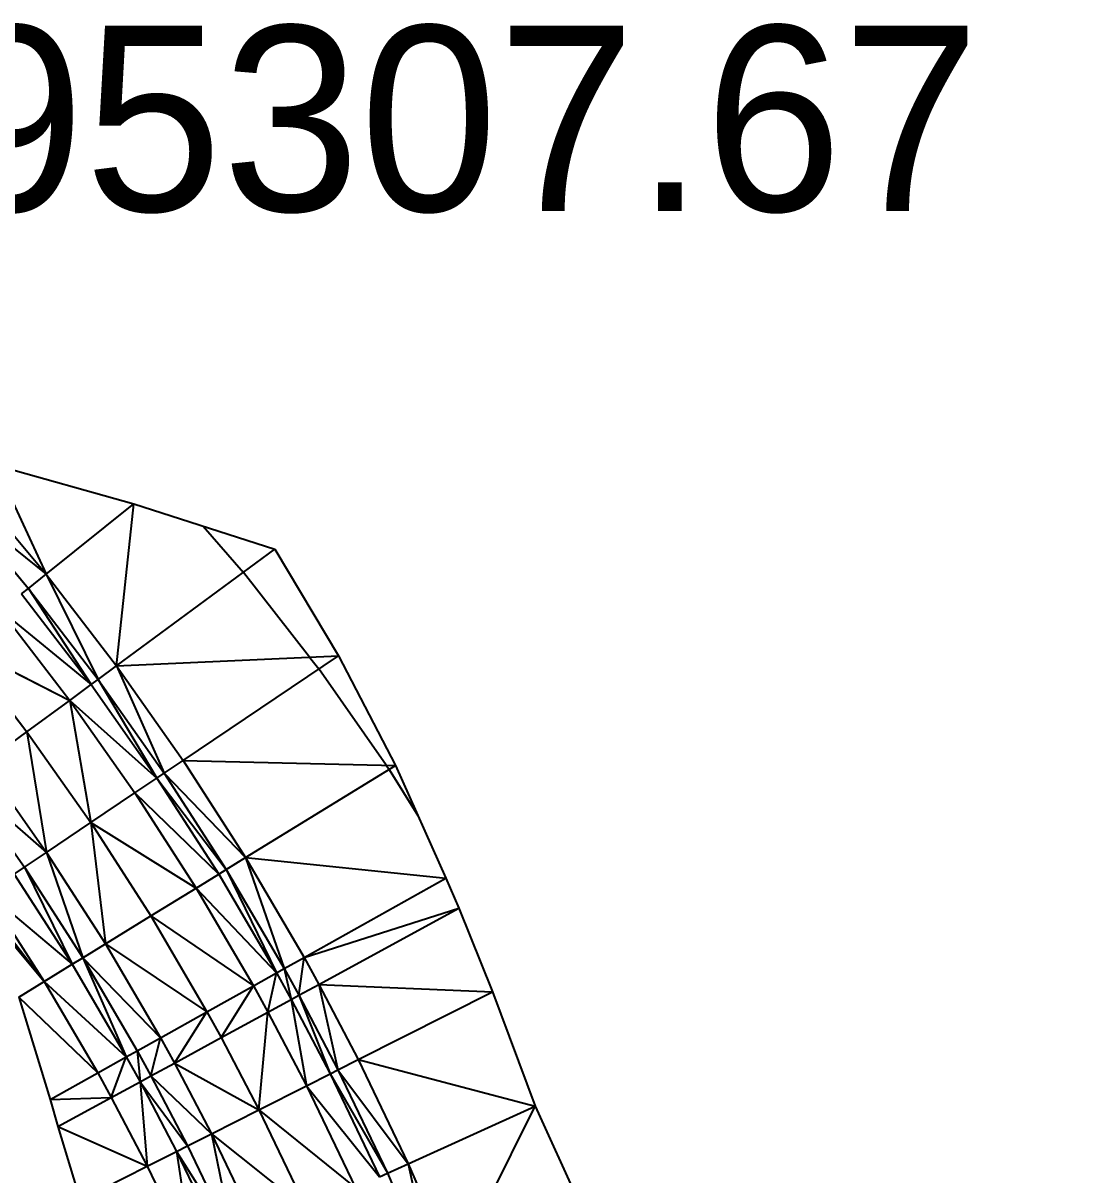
# Model space of a CAD drawing. Extents: x 2195426 to 2196998, y 328445 to 330532.
# Drawn here: x 2195971.6 to 2196211.8, y 329271.6 to 329531 of the extents above; entities that cross this region are included whole.
import ezdxf

# ---------------------------------------------------------------- set-up
doc = ezdxf.new("R2010")
doc.units = 0
for name, color, linetype in [('LS-CUTFILL', 5, 'CONTINUOUS'), ('LS-TIN-BOTTOM', 1, 'CONTINUOUS'), ('LS-TIN-TOP', 3, 'CONTINUOUS'), ('LS-VOLUME-LABEL', 7, 'CONTINUOUS')]:
    doc.layers.add(name, color=color, linetype=linetype)

msp = doc.modelspace()

# ---------------------------------------------------------------- linework, layer by layer
at = {"layer": 'LS-CUTFILL'}
for p, q in [((2196012.200827, 329417.698667), (2196021.289765, 329407.278039)), ((2196021.289791, 329407.278013), (2196021.289765, 329407.278039)), ((2196036.172462, 329388.216643), (2196021.289791, 329407.278013)), ((2196036.172471, 329388.216632), (2196036.172462, 329388.216643)), ((2196036.172471, 329388.216632), (2196038.274899, 329385.541603)), ((2196038.274911, 329385.54159), (2196038.274899, 329385.541603)), ((2196053.447205, 329363.839037), (2196038.274911, 329385.54159)), ((2196053.447216, 329363.83902), (2196053.447205, 329363.839037)), ((2196053.447216, 329363.83902), (2196054.103884, 329362.904442)), ((2196054.103898, 329362.904425), (2196054.103884, 329362.904442)), ((2196054.103898, 329362.904425), (2196060.572959, 329352.523685))]:
    msp.add_line(p, q, dxfattribs=at)
at = {"layer": 'LS-TIN-BOTTOM'}
for p, q in [((2195965.4189, 329431.4932, 1195.718), (2195976.8256, 329406.8866, 1197.5272)), ((2195965.4189, 329431.4932, 1195.718), (2195996.5717, 329422.7262, 1192.4644)), ((2195960.1098, 329426.858, 1197.1275), (2195976.8256, 329406.8866, 1197.5272)), ((2195956.2361, 329423.4761, 1198.1455), (2195976.8256, 329406.8866, 1197.5272)), ((2195956.2361, 329423.4761, 1198.1455), (2195972.8144, 329403.669, 1198.5452)), ((2195976.8256, 329406.8866, 1197.5272), (2195996.5717, 329422.7262, 1192.4644)), ((2195992.695, 329386.2362, 1197.8643), (2195996.5717, 329422.7262, 1192.4644)), ((2195996.5717, 329422.7262, 1192.4644), (2196028.3788, 329412.4946, 1189.0035)), ((2195992.695, 329386.2362, 1197.8643), (2196028.3788, 329412.4946, 1189.0035)), ((2196028.3788, 329412.4946, 1189.0035), (2196042.6873, 329388.5134, 1189.6999)), ((2195972.8144, 329403.669, 1198.5452), (2195976.8256, 329406.8866, 1197.5272)), ((2195976.8256, 329406.8866, 1197.5272), (2195988.5533, 329383.1885, 1198.8823)), ((2195976.8256, 329406.8866, 1197.5272), (2195992.695, 329386.2362, 1197.8643)), ((2195971.2909, 329402.4469, 1198.9319), (2195972.8144, 329403.669, 1198.5452)), ((2195971.2909, 329402.4469, 1198.9319), (2195986.9802, 329382.0309, 1199.269)), ((2195972.8144, 329403.669, 1198.5452), (2195986.9802, 329382.0309, 1199.269)), ((2195972.8144, 329403.669, 1198.5452), (2195988.5533, 329383.1885, 1198.8823)), ((2195966.6107, 329398.6926, 1198.8637), (2195982.1476, 329378.4748, 1199.2007)), ((2195966.6107, 329398.6926, 1198.8637), (2195986.9802, 329382.0309, 1199.269)), ((2195957.25, 329391.1838, 1198.4389), (2195972.4824, 329371.3625, 1198.7759)), ((2195957.25, 329391.1838, 1198.4389), (2195982.1476, 329378.4748, 1199.2007)), ((2195992.695, 329386.2362, 1197.8643), (2196042.6873, 329388.5134, 1189.6999)), ((2196007.6905, 329364.9427, 1198.1388), (2196042.6873, 329388.5134, 1189.6999)), ((2196042.6873, 329388.5134, 1189.6999), (2196055.5424, 329363.7885, 1190.4263)), ((2195988.5533, 329383.1885, 1198.8823), (2195992.695, 329386.2362, 1197.8643)), ((2195992.695, 329386.2362, 1197.8643), (2196003.4254, 329362.0701, 1199.1567)), ((2195992.695, 329386.2362, 1197.8643), (2196007.6905, 329364.9427, 1198.1388)), ((2195982.1476, 329378.4748, 1199.2007), (2195986.9802, 329382.0309, 1199.269)), ((2195986.9802, 329382.0309, 1199.269), (2195988.5533, 329383.1885, 1198.8823)), ((2195986.9802, 329382.0309, 1199.269), (2196001.8055, 329360.9791, 1199.5434)), ((2195988.5533, 329383.1885, 1198.8823), (2196001.8055, 329360.9791, 1199.5434)), ((2195988.5533, 329383.1885, 1198.8823), (2196003.4254, 329362.0701, 1199.1567)), ((2195972.4824, 329371.3625, 1198.7759), (2195982.1476, 329378.4748, 1199.2007)), ((2195982.1476, 329378.4748, 1199.2007), (2195986.8758, 329350.9239, 1199.0504)), ((2195982.1476, 329378.4748, 1199.2007), (2195996.829, 329357.6274, 1199.4752)), ((2195982.1476, 329378.4748, 1199.2007), (2196001.8055, 329360.9791, 1199.5434)), ((2195962.8172, 329364.2503, 1198.3511), (2195972.4824, 329371.3625, 1198.7759)), ((2195972.4824, 329371.3625, 1198.7759), (2195976.9228, 329344.2204, 1198.6256)), ((2195972.4824, 329371.3625, 1198.7759), (2195986.8758, 329350.9239, 1199.0504)), ((2195962.8172, 329364.2503, 1198.3511), (2195976.9228, 329344.2204, 1198.6256)), ((2196003.4254, 329362.0701, 1199.1567), (2196007.6905, 329364.9427, 1198.1388)), ((2196007.6905, 329364.9427, 1198.1388), (2196021.786, 329343.0431, 1198.3506)), ((2196007.6905, 329364.9427, 1198.1388), (2196055.5424, 329363.7885, 1190.4263)), ((2196021.786, 329343.0431, 1198.3506), (2196055.5424, 329363.7885, 1190.4263)), ((2196055.5424, 329363.7885, 1190.4263), (2196066.878, 329338.405, 1191.1872)), ((2195957.9847, 329360.6942, 1197.9939), (2195976.9228, 329344.2204, 1198.6256)), ((2195957.9847, 329360.6942, 1197.9939), (2195971.9463, 329340.8687, 1198.2683)), ((2195996.829, 329357.6274, 1199.4752), (2196001.8055, 329360.9791, 1199.5434)), ((2196001.8055, 329360.9791, 1199.5434), (2196003.4254, 329362.0701, 1199.1567)), ((2196001.8055, 329360.9791, 1199.5434), (2196015.741, 329339.3281, 1199.7552)), ((2196001.8055, 329360.9791, 1199.5434), (2196017.4049, 329340.3506, 1199.3685)), ((2196003.4254, 329362.0701, 1199.1567), (2196017.4049, 329340.3506, 1199.3685)), ((2196003.4254, 329362.0701, 1199.1567), (2196021.786, 329343.0431, 1198.3506)), ((2195986.8758, 329350.9239, 1199.0504), (2195996.829, 329357.6274, 1199.4752)), ((2195996.829, 329357.6274, 1199.4752), (2196010.6292, 329336.1865, 1199.687)), ((2195996.829, 329357.6274, 1199.4752), (2196015.741, 329339.3281, 1199.7552)), ((2195976.9228, 329344.2204, 1198.6256), (2195986.8758, 329350.9239, 1199.0504)), ((2195986.8758, 329350.9239, 1199.0504), (2195990.1818, 329323.6204, 1198.8374)), ((2195986.8758, 329350.9239, 1199.0504), (2196000.4054, 329329.9034, 1199.2622)), ((2195986.8758, 329350.9239, 1199.0504), (2196010.6292, 329336.1865, 1199.687)), ((2195971.9463, 329340.8687, 1198.2683), (2195976.9228, 329344.2204, 1198.6256)), ((2195976.9228, 329344.2204, 1198.6256), (2195985.07, 329320.4789, 1198.4802)), ((2195976.9228, 329344.2204, 1198.6256), (2195990.1818, 329323.6204, 1198.8374)), ((2196017.4049, 329340.3506, 1199.3685), (2196021.786, 329343.0431, 1198.3506)), ((2196021.786, 329343.0431, 1198.3506), (2196030.4676, 329318.0677, 1199.5177)), ((2196021.786, 329343.0431, 1198.3506), (2196066.878, 329338.405, 1191.1872)), ((2196021.786, 329343.0431, 1198.3506), (2196034.957, 329320.5753, 1198.4998)), ((2195969.6202, 329339.302, 1197.7139), (2195971.9463, 329340.8687, 1198.2683)), ((2195971.9463, 329340.8687, 1198.2683), (2195982.6806, 329319.0104, 1197.9257)), ((2195971.9463, 329340.8687, 1198.2683), (2195985.07, 329320.4789, 1198.4802)), ((2196015.741, 329339.3281, 1199.7552), (2196017.4049, 329340.3506, 1199.3685)), ((2196017.4049, 329340.3506, 1199.3685), (2196028.7625, 329317.1153, 1199.9044)), ((2196017.4049, 329340.3506, 1199.3685), (2196030.4676, 329318.0677, 1199.5177)), ((2195969.6202, 329339.302, 1197.7139), (2195982.6806, 329319.0104, 1197.9257)), ((2196010.6292, 329336.1865, 1199.687), (2196015.741, 329339.3281, 1199.7552)), ((2196015.741, 329339.3281, 1199.7552), (2196028.7625, 329317.1153, 1199.9044)), ((2196034.957, 329320.5753, 1198.4998), (2196066.878, 329338.405, 1191.1872)), ((2196066.878, 329338.405, 1191.1872), (2196069.8113, 329331.6459, 1191.3552)), ((2195963.4989, 329335.1793, 1196.2526), (2195976.3929, 329315.1463, 1196.4645)), ((2195963.4989, 329335.1793, 1196.2526), (2195982.6806, 329319.0104, 1197.9257)), ((2196000.4054, 329329.9034, 1199.2622), (2196010.6292, 329336.1865, 1199.687)), ((2196010.6292, 329336.1865, 1199.687), (2196023.5243, 329314.1894, 1199.8362)), ((2196010.6292, 329336.1865, 1199.687), (2196028.7625, 329317.1153, 1199.9044)), ((2195961.0106, 329333.5034, 1195.6526), (2195976.3929, 329315.1463, 1196.4645)), ((2195961.84, 329334.062, 1195.6526), (2195976.3929, 329315.1463, 1196.4645)), ((2195990.1818, 329323.6204, 1198.8374), (2196000.4054, 329329.9034, 1199.2622)), ((2196000.4054, 329329.9034, 1199.2622), (2196013.0477, 329308.3376, 1199.4114)), ((2196000.4054, 329329.9034, 1199.2622), (2196023.5243, 329314.1894, 1199.8362)), ((2196034.957, 329320.5753, 1198.4998), (2196069.8113, 329331.6459, 1191.3552)), ((2196038.3046, 329314.5032, 1198.5289), (2196069.8113, 329331.6459, 1191.3552)), ((2196069.8113, 329331.6459, 1191.3552), (2196077.3829, 329312.8337, 1191.8359)), ((2195985.07, 329320.4789, 1198.4802), (2195990.1818, 329323.6204, 1198.8374)), ((2195990.1818, 329323.6204, 1198.8374), (2196002.5713, 329302.4859, 1198.9866)), ((2195990.1818, 329323.6204, 1198.8374), (2196013.0477, 329308.3376, 1199.4114)), ((2195976.3929, 329315.1463, 1196.4645), (2195982.6806, 329319.0104, 1197.9257)), ((2195982.6806, 329319.0104, 1197.9257), (2195985.07, 329320.4789, 1198.4802)), ((2195982.6806, 329319.0104, 1197.9257), (2195994.8845, 329298.1924, 1198.0749)), ((2195985.07, 329320.4789, 1198.4802), (2195994.8845, 329298.1924, 1198.0749)), ((2195985.07, 329320.4789, 1198.4802), (2196002.5713, 329302.4859, 1198.9866)), ((2195985.07, 329320.4789, 1198.4802), (2195997.333, 329299.5601, 1198.6293)), ((2196030.4676, 329318.0677, 1199.5177), (2196034.957, 329320.5753, 1198.4998)), ((2196033.7876, 329312.0456, 1199.5469), (2196034.957, 329320.5753, 1198.4998)), ((2196034.957, 329320.5753, 1198.4998), (2196038.3046, 329314.5032, 1198.5289)), ((2196023.5243, 329314.1894, 1199.8362), (2196028.7625, 329317.1153, 1199.9044)), ((2196026.8017, 329308.2445, 1199.8653), (2196028.7625, 329317.1153, 1199.9044)), ((2196028.7625, 329317.1153, 1199.9044), (2196030.4676, 329318.0677, 1199.5177)), ((2196028.7625, 329317.1153, 1199.9044), (2196032.0721, 329311.1121, 1199.9336)), ((2196030.4676, 329318.0677, 1199.5177), (2196032.0721, 329311.1121, 1199.9336)), ((2196030.4676, 329318.0677, 1199.5177), (2196033.7876, 329312.0456, 1199.5469)), ((2195970.6407, 329311.6112, 1195.1141), (2195976.3929, 329315.1463, 1196.4645)), ((2195976.3929, 329315.1463, 1196.4645), (2195988.4413, 329294.5935, 1196.6136)), ((2195976.3929, 329315.1463, 1196.4645), (2195994.8845, 329298.1924, 1198.0749)), ((2196013.0477, 329308.3376, 1199.4114), (2196023.5243, 329314.1894, 1199.8362)), ((2196016.2609, 329302.5093, 1199.4405), (2196023.5243, 329314.1894, 1199.8362)), ((2196023.5243, 329314.1894, 1199.8362), (2196026.8017, 329308.2445, 1199.8653)), ((2196033.7876, 329312.0456, 1199.5469), (2196038.3046, 329314.5032, 1198.5289)), ((2196038.3046, 329314.5032, 1198.5289), (2196042.5907, 329295.26, 1199.6211)), ((2196038.3046, 329314.5032, 1198.5289), (2196047.1807, 329297.5784, 1198.6032)), ((2196038.3046, 329314.5032, 1198.5289), (2196077.3829, 329312.8337, 1191.8359)), ((2195970.6407, 329311.6112, 1195.1141), (2195977.706, 329288.5972, 1194.1544)), ((2195970.6407, 329311.6112, 1195.1141), (2195988.4413, 329294.5935, 1196.6136)), ((2196032.0721, 329311.1121, 1199.9336), (2196033.7876, 329312.0456, 1199.5469)), ((2196033.7876, 329312.0456, 1199.5469), (2196040.8475, 329294.3794, 1200.0078)), ((2196033.7876, 329312.0456, 1199.5469), (2196042.5907, 329295.26, 1199.6211)), ((2196047.1807, 329297.5784, 1198.6032), (2196077.3829, 329312.8337, 1191.8359)), ((2196077.3829, 329312.8337, 1191.8359), (2196087.0524, 329287.0801, 1192.4192)), ((2196026.8017, 329308.2445, 1199.8653), (2196032.0721, 329311.1121, 1199.9336)), ((2196032.0721, 329311.1121, 1199.9336), (2196035.4919, 329291.6743, 1199.9396)), ((2196032.0721, 329311.1121, 1199.9336), (2196040.8475, 329294.3794, 1200.0078)), ((2196002.5713, 329302.4859, 1198.9866), (2196013.0477, 329308.3376, 1199.4114)), ((2196005.7202, 329296.7742, 1199.0157), (2196013.0477, 329308.3376, 1199.4114)), ((2196013.0477, 329308.3376, 1199.4114), (2196016.2609, 329302.5093, 1199.4405)), ((2196016.2609, 329302.5093, 1199.4405), (2196026.8017, 329308.2445, 1199.8653)), ((2196024.7806, 329286.264, 1199.5148), (2196026.8017, 329308.2445, 1199.8653)), ((2196026.8017, 329308.2445, 1199.8653), (2196035.4919, 329291.6743, 1199.9396)), ((2195997.333, 329299.5601, 1198.6293), (2196002.5713, 329302.4859, 1198.9866)), ((2196000.4498, 329293.9066, 1198.6585), (2196002.5713, 329302.4859, 1198.9866)), ((2196002.5713, 329302.4859, 1198.9866), (2196005.7202, 329296.7742, 1199.0157)), ((2196005.7202, 329296.7742, 1199.0157), (2196016.2609, 329302.5093, 1199.4405)), ((2196016.2609, 329302.5093, 1199.4405), (2196024.7806, 329286.264, 1199.5148)), ((2195994.8845, 329298.1924, 1198.0749), (2195997.333, 329299.5601, 1198.6293)), ((2195997.333, 329299.5601, 1198.6293), (2195997.9863, 329292.5662, 1198.1041)), ((2195997.333, 329299.5601, 1198.6293), (2196000.4498, 329293.9066, 1198.6585)), ((2195988.4413, 329294.5935, 1196.6136), (2195994.8845, 329298.1924, 1198.0749)), ((2195991.5036, 329289.039, 1196.6428), (2195994.8845, 329298.1924, 1198.0749)), ((2195994.8845, 329298.1924, 1198.0749), (2195997.9863, 329292.5662, 1198.1041)), ((2196000.4498, 329293.9066, 1198.6585), (2196005.7202, 329296.7742, 1199.0157)), ((2196005.7202, 329296.7742, 1199.0157), (2196014.0696, 329280.8537, 1199.09)), ((2196005.7202, 329296.7742, 1199.0157), (2196024.7806, 329286.264, 1199.5148)), ((2196042.5907, 329295.26, 1199.6211), (2196047.1807, 329297.5784, 1198.6032)), ((2196047.1807, 329297.5784, 1198.6032), (2196058.4359, 329274.0923, 1198.7044)), ((2196047.1807, 329297.5784, 1198.6032), (2196087.0524, 329287.0801, 1192.4192)), ((2195977.706, 329288.5972, 1194.1544), (2195988.4413, 329294.5935, 1196.6136)), ((2195988.4413, 329294.5935, 1196.6136), (2195991.5036, 329289.039, 1196.6428)), ((2195997.9863, 329292.5662, 1198.1041), (2196000.4498, 329293.9066, 1198.6585)), ((2196000.4498, 329293.9066, 1198.6585), (2196008.714, 329278.1486, 1198.7328)), ((2196000.4498, 329293.9066, 1198.6585), (2196014.0696, 329280.8537, 1199.09)), ((2196035.4919, 329291.6743, 1199.9396), (2196040.8475, 329294.3794, 1200.0078)), ((2196040.8475, 329294.3794, 1200.0078), (2196042.5907, 329295.26, 1199.6211)), ((2196040.8475, 329294.3794, 1200.0078), (2196051.9749, 329271.1599, 1200.109)), ((2196040.8475, 329294.3794, 1200.0078), (2196053.7533, 329271.967, 1199.7223)), ((2196042.5907, 329295.26, 1199.6211), (2196053.7533, 329271.967, 1199.7223)), ((2196042.5907, 329295.26, 1199.6211), (2196058.4359, 329274.0923, 1198.7044)), ((2195991.5036, 329289.039, 1196.6428), (2195997.9863, 329292.5662, 1198.1041)), ((2195997.9863, 329292.5662, 1198.1041), (2195999.6232, 329273.5568, 1196.7171)), ((2195997.9863, 329292.5662, 1198.1041), (2196008.714, 329278.1486, 1198.7328)), ((2195997.9863, 329292.5662, 1198.1041), (2196006.2107, 329276.8842, 1198.1783)), ((2196024.7806, 329286.264, 1199.5148), (2196035.4919, 329291.6743, 1199.9396)), ((2196035.4919, 329291.6743, 1199.9396), (2196046.5113, 329268.6802, 1200.0408)), ((2196035.4919, 329291.6743, 1199.9396), (2196051.9749, 329271.1599, 1200.109)), ((2195977.706, 329288.5972, 1194.1544), (2195991.5036, 329289.039, 1196.6428)), ((2195977.706, 329288.5972, 1194.1544), (2195979.4362, 329282.4732, 1193.8952)), ((2195979.4362, 329282.4732, 1193.8952), (2195991.5036, 329289.039, 1196.6428)), ((2195991.5036, 329289.039, 1196.6428), (2195999.6232, 329273.5568, 1196.7171)), ((2196014.0696, 329280.8537, 1199.09), (2196024.7806, 329286.264, 1199.5148)), ((2196024.7806, 329286.264, 1199.5148), (2196035.584, 329263.7207, 1199.616)), ((2196024.7806, 329286.264, 1199.5148), (2196046.5113, 329268.6802, 1200.0408)), ((2196058.4359, 329274.0923, 1198.7044), (2196087.0524, 329287.0801, 1192.4192)), ((2196068.703, 329250.1577, 1198.8056), (2196087.0524, 329287.0801, 1192.4192)), ((2196087.0524, 329287.0801, 1192.4192), (2196098.3936, 329262.1679, 1192.4)), ((2195979.4362, 329282.4732, 1193.8952), (2195984.4867, 329265.9112, 1193.3255)), ((2195979.4362, 329282.4732, 1193.8952), (2195999.6232, 329273.5568, 1196.7171)), ((2196008.714, 329278.1486, 1198.7328), (2196014.0696, 329280.8537, 1199.09)), ((2196014.0696, 329280.8537, 1199.09), (2196019.1932, 329256.2816, 1198.834)), ((2196014.0696, 329280.8537, 1199.09), (2196035.584, 329263.7207, 1199.616)), ((2196014.0696, 329280.8537, 1199.09), (2196024.6568, 329258.7613, 1199.1912)), ((2196006.2107, 329276.8842, 1198.1783), (2196008.714, 329278.1486, 1198.7328)), ((2196008.714, 329278.1486, 1198.7328), (2196019.1932, 329256.2816, 1198.834)), ((2195999.6232, 329273.5568, 1196.7171), (2196006.2107, 329276.8842, 1198.1783)), ((2196006.2107, 329276.8842, 1198.1783), (2196009.919, 329252.0725, 1196.8183)), ((2196006.2107, 329276.8842, 1198.1783), (2196016.6394, 329255.1226, 1198.2795)), ((2196006.2107, 329276.8842, 1198.1783), (2196019.1932, 329256.2816, 1198.834)), ((2195984.4867, 329265.9112, 1193.3255), (2195999.6232, 329273.5568, 1196.7171)), ((2195999.6232, 329273.5568, 1196.7171), (2196009.919, 329252.0725, 1196.8183)), ((2196053.7533, 329271.967, 1199.7223), (2196058.4359, 329274.0923, 1198.7044)), ((2196058.4359, 329274.0923, 1198.7044), (2196063.936, 329248.2294, 1199.8235)), ((2196058.4359, 329274.0923, 1198.7044), (2196068.703, 329250.1577, 1198.8056)), ((2196051.9749, 329271.1599, 1200.109), (2196053.7533, 329271.967, 1199.7223)), ((2196053.7533, 329271.967, 1199.7223), (2196063.936, 329248.2294, 1199.8235))]:
    msp.add_line(p, q, dxfattribs=at)
at = {"layer": 'LS-TIN-TOP'}
for p, q in [((2195965.418911, 329431.493182, 1199.020693), (2195976.825601, 329406.886604, 1202.036138)), ((2195965.418911, 329431.493182, 1199.020693), (2195996.571713, 329422.726183, 1193.59812)), ((2195960.109762, 329426.85803, 1201.369965), (2195976.825601, 329406.886604, 1202.036138)), ((2195956.236062, 329423.476096, 1203.06657), (2195976.825601, 329406.886604, 1202.036138)), ((2195956.236062, 329423.476096, 1203.06657), (2195972.81439, 329403.668963, 1203.732743)), ((2195976.825601, 329406.886604, 1202.036138), (2195996.571713, 329422.726183, 1193.59812)), ((2195992.69503, 329386.23622, 1202.597928), (2195996.571713, 329422.726183, 1193.59812)), ((2195996.571713, 329422.726183, 1193.59812), (2196028.378848, 329412.49458, 1187.829958)), ((2195992.69503, 329386.23622, 1202.597928), (2196028.378848, 329412.49458, 1187.829958)), ((2196028.378848, 329412.49458, 1187.829958), (2196042.687319, 329388.513385, 1188.99059)), ((2195972.81439, 329403.668963, 1203.732743), (2195976.825601, 329406.886604, 1202.036138)), ((2195976.825601, 329406.886604, 1202.036138), (2195988.553271, 329383.188457, 1204.294533)), ((2195976.825601, 329406.886604, 1202.036138), (2195992.69503, 329386.23622, 1202.597928)), ((2195971.290932, 329402.446903, 1204.377246), (2195972.81439, 329403.668963, 1203.732743)), ((2195971.290932, 329402.446903, 1204.377246), (2195986.98023, 329382.030917, 1204.939036)), ((2195972.81439, 329403.668963, 1203.732743), (2195986.98023, 329382.030917, 1204.939036)), ((2195972.81439, 329403.668963, 1203.732743), (2195988.553271, 329383.188457, 1204.294533)), ((2195966.610659, 329398.692566, 1204.263514), (2195982.147634, 329378.474794, 1204.825304)), ((2195966.610659, 329398.692566, 1204.263514), (2195986.98023, 329382.030917, 1204.939036)), ((2195957.250034, 329391.183831, 1203.555508), (2195972.482361, 329371.362488, 1204.117298)), ((2195957.250034, 329391.183831, 1203.555508), (2195982.147634, 329378.474794, 1204.825304)), ((2195992.69503, 329386.23622, 1202.597928), (2196042.687319, 329388.513385, 1188.99059)), ((2196007.690501, 329364.942724, 1203.055335), (2196042.687319, 329388.513385, 1188.99059)), ((2196042.687319, 329388.513385, 1188.99059), (2196055.542412, 329363.788481, 1190.201172)), ((2195988.553271, 329383.188457, 1204.294533), (2195992.69503, 329386.23622, 1202.597928)), ((2195992.69503, 329386.23622, 1202.597928), (2196003.425383, 329362.07013, 1204.75194)), ((2195992.69503, 329386.23622, 1202.597928), (2196007.690501, 329364.942724, 1203.055335)), ((2195982.147634, 329378.474794, 1204.825304), (2195986.98023, 329382.030917, 1204.939036)), ((2195986.98023, 329382.030917, 1204.939036), (2195988.553271, 329383.188457, 1204.294533)), ((2195986.98023, 329382.030917, 1204.939036), (2196001.805491, 329360.979119, 1205.396443)), ((2195988.553271, 329383.188457, 1204.294533), (2196001.805491, 329360.979119, 1205.396443)), ((2195988.553271, 329383.188457, 1204.294533), (2196003.425383, 329362.07013, 1204.75194)), ((2195972.482361, 329371.362488, 1204.117298), (2195982.147634, 329378.474794, 1204.825304)), ((2195982.147634, 329378.474794, 1204.825304), (2195986.875816, 329350.923853, 1204.574705)), ((2195982.147634, 329378.474794, 1204.825304), (2195996.828961, 329357.627382, 1205.282711)), ((2195982.147634, 329378.474794, 1204.825304), (2196001.805491, 329360.979119, 1205.396443)), ((2195962.817248, 329364.250301, 1203.409304), (2195972.482361, 329371.362488, 1204.117298)), ((2195972.482361, 329371.362488, 1204.117298), (2195976.922837, 329344.220435, 1203.866711)), ((2195972.482361, 329371.362488, 1204.117298), (2195986.875816, 329350.923853, 1204.574705)), ((2195962.817248, 329364.250301, 1203.409304), (2195976.922837, 329344.220435, 1203.866711)), ((2196003.425383, 329362.07013, 1204.75194), (2196007.690501, 329364.942724, 1203.055335)), ((2196007.690501, 329364.942724, 1203.055335), (2196021.785985, 329343.043079, 1203.408359)), ((2196007.690501, 329364.942724, 1203.055335), (2196055.542412, 329363.788481, 1190.201172)), ((2196021.785985, 329343.043079, 1203.408359), (2196055.542412, 329363.788481, 1190.201172)), ((2196055.542412, 329363.788481, 1190.201172), (2196066.877954, 329338.405046, 1191.469365)), ((2195957.984652, 329360.694178, 1202.813899), (2195976.922837, 329344.220435, 1203.866711)), ((2195957.984652, 329360.694178, 1202.813899), (2195971.946306, 329340.868698, 1203.271306)), ((2195996.828961, 329357.627382, 1205.282711), (2196001.805491, 329360.979119, 1205.396443)), ((2196001.805491, 329360.979119, 1205.396443), (2196003.425383, 329362.07013, 1204.75194)), ((2196001.805491, 329360.979119, 1205.396443), (2196015.740981, 329339.328052, 1205.749467)), ((2196001.805491, 329360.979119, 1205.396443), (2196017.404913, 329340.35064, 1205.104965)), ((2196003.425383, 329362.07013, 1204.75194), (2196017.404913, 329340.35064, 1205.104965)), ((2196003.425383, 329362.07013, 1204.75194), (2196021.785985, 329343.043079, 1203.408359)), ((2195986.875816, 329350.923853, 1204.574705), (2195996.828961, 329357.627382, 1205.282711)), ((2195996.828961, 329357.627382, 1205.282711), (2196010.629154, 329336.186519, 1205.635736)), ((2195996.828961, 329357.627382, 1205.282711), (2196015.740981, 329339.328052, 1205.749467)), ((2195976.922837, 329344.220435, 1203.866711), (2195986.875816, 329350.923853, 1204.574705)), ((2195986.875816, 329350.923853, 1204.574705), (2195990.181846, 329323.62039, 1204.219736)), ((2195986.875816, 329350.923853, 1204.574705), (2196000.405415, 329329.903402, 1204.92773)), ((2195986.875816, 329350.923853, 1204.574705), (2196010.629154, 329336.186519, 1205.635736)), ((2195971.946306, 329340.868698, 1203.271306), (2195976.922837, 329344.220435, 1203.866711)), ((2195976.922837, 329344.220435, 1203.866711), (2195985.070019, 329320.478858, 1203.62433)), ((2195976.922837, 329344.220435, 1203.866711), (2195990.181846, 329323.62039, 1204.219736)), ((2196017.404913, 329340.35064, 1205.104965), (2196021.785985, 329343.043079, 1203.408359)), ((2196021.785985, 329343.043079, 1203.408359), (2196030.467592, 329318.067689, 1205.353606)), ((2196021.785985, 329343.043079, 1203.408359), (2196066.877954, 329338.405046, 1191.469365)), ((2196021.785985, 329343.043079, 1203.408359), (2196034.957014, 329320.575299, 1203.657001)), ((2195969.620169, 329339.302025, 1202.347244), (2195971.946306, 329340.868698, 1203.271306)), ((2195971.946306, 329340.868698, 1203.271306), (2195982.680642, 329319.010439, 1202.700268)), ((2195971.946306, 329340.868698, 1203.271306), (2195985.070019, 329320.478858, 1203.62433)), ((2196015.740981, 329339.328052, 1205.749467), (2196017.404913, 329340.35064, 1205.104965)), ((2196017.404913, 329340.35064, 1205.104965), (2196028.762509, 329317.115299, 1205.998109)), ((2196017.404913, 329340.35064, 1205.104965), (2196030.467592, 329318.067689, 1205.353606)), ((2195969.620169, 329339.302025, 1202.347244), (2195982.680642, 329319.010439, 1202.700268)), ((2196010.629154, 329336.186519, 1205.635736), (2196015.740981, 329339.328052, 1205.749467)), ((2196015.740981, 329339.328052, 1205.749467), (2196028.762509, 329317.115299, 1205.998109)), ((2196034.957014, 329320.575299, 1203.657001), (2196066.877954, 329338.405046, 1191.469365)), ((2196066.877954, 329338.405046, 1191.469365), (2196069.811254, 329331.64586, 1191.749475)), ((2195963.498892, 329335.179291, 1199.911814), (2195976.392947, 329315.146263, 1200.264838)), ((2195963.498892, 329335.179291, 1199.911814), (2195982.680642, 329319.010439, 1202.700268)), ((2196000.405415, 329329.903402, 1204.92773), (2196010.629154, 329336.186519, 1205.635736)), ((2196010.629154, 329336.186519, 1205.635736), (2196023.524259, 329314.189424, 1205.884377)), ((2196010.629154, 329336.186519, 1205.635736), (2196028.762509, 329317.115299, 1205.998109)), ((2195961.010626, 329333.503423, 1198.911814), (2195976.392947, 329315.146263, 1200.264838)), ((2195961.840048, 329334.062046, 1198.911814), (2195976.392947, 329315.146263, 1200.264838)), ((2195990.181846, 329323.62039, 1204.219736), (2196000.405415, 329329.903402, 1204.92773)), ((2196000.405415, 329329.903402, 1204.92773), (2196013.047673, 329308.337627, 1205.176371)), ((2196000.405415, 329329.903402, 1204.92773), (2196023.524259, 329314.189424, 1205.884377)), ((2196034.957014, 329320.575299, 1203.657001), (2196069.811254, 329331.64586, 1191.749475)), ((2196038.304586, 329314.503219, 1203.7056), (2196069.811254, 329331.64586, 1191.749475)), ((2196069.811254, 329331.64586, 1191.749475), (2196077.382868, 329312.833684, 1192.550603)), ((2195985.070019, 329320.478858, 1203.62433), (2195990.181846, 329323.62039, 1204.219736)), ((2195990.181846, 329323.62039, 1204.219736), (2196002.571261, 329302.485926, 1204.468377)), ((2195990.181846, 329323.62039, 1204.219736), (2196013.047673, 329308.337627, 1205.176371)), ((2195976.392947, 329315.146263, 1200.264838), (2195982.680642, 329319.010439, 1202.700268)), ((2195982.680642, 329319.010439, 1202.700268), (2195985.070019, 329320.478858, 1203.62433)), ((2195982.680642, 329319.010439, 1202.700268), (2195994.884542, 329298.192436, 1202.94891)), ((2195985.070019, 329320.478858, 1203.62433), (2195994.884542, 329298.192436, 1202.94891)), ((2195985.070019, 329320.478858, 1203.62433), (2196002.571261, 329302.485926, 1204.468377)), ((2195985.070019, 329320.478858, 1203.62433), (2195997.333011, 329299.560052, 1203.872972)), ((2196030.467592, 329318.067689, 1205.353606), (2196034.957014, 329320.575299, 1203.657001)), ((2196033.787624, 329312.04556, 1205.402206), (2196034.957014, 329320.575299, 1203.657001)), ((2196034.957014, 329320.575299, 1203.657001), (2196038.304586, 329314.503219, 1203.7056)), ((2196023.524259, 329314.189424, 1205.884377), (2196028.762509, 329317.115299, 1205.998109)), ((2196026.801701, 329308.24455, 1205.932976), (2196028.762509, 329317.115299, 1205.998109)), ((2196028.762509, 329317.115299, 1205.998109), (2196030.467592, 329318.067689, 1205.353606)), ((2196028.762509, 329317.115299, 1205.998109), (2196032.072082, 329311.112141, 1206.046708)), ((2196030.467592, 329318.067689, 1205.353606), (2196032.072082, 329311.112141, 1206.046708)), ((2196030.467592, 329318.067689, 1205.353606), (2196033.787624, 329312.04556, 1205.402206)), ((2195970.640717, 329311.611164, 1198.014281), (2195976.392947, 329315.146263, 1200.264838)), ((2195976.392947, 329315.146263, 1200.264838), (2195988.441343, 329294.593525, 1200.51348)), ((2195976.392947, 329315.146263, 1200.264838), (2195994.884542, 329298.192436, 1202.94891)), ((2196013.047673, 329308.337627, 1205.176371), (2196023.524259, 329314.189424, 1205.884377)), ((2196016.260851, 329302.509319, 1205.22497), (2196023.524259, 329314.189424, 1205.884377)), ((2196023.524259, 329314.189424, 1205.884377), (2196026.801701, 329308.24455, 1205.932976)), ((2196033.787624, 329312.04556, 1205.402206), (2196038.304586, 329314.503219, 1203.7056)), ((2196038.304586, 329314.503219, 1203.7056), (2196042.590746, 329295.259958, 1205.525967)), ((2196038.304586, 329314.503219, 1203.7056), (2196047.180725, 329297.578386, 1203.829361)), ((2196038.304586, 329314.503219, 1203.7056), (2196077.382868, 329312.833684, 1192.550603)), ((2195970.640717, 329311.611164, 1198.014281), (2195977.706029, 329288.597213, 1196.414663)), ((2195970.640717, 329311.611164, 1198.014281), (2195988.441343, 329294.593525, 1200.51348)), ((2196032.072082, 329311.112141, 1206.046708), (2196033.787624, 329312.04556, 1205.402206)), ((2196033.787624, 329312.04556, 1205.402206), (2196040.847471, 329294.379418, 1206.170469)), ((2196033.787624, 329312.04556, 1205.402206), (2196042.590746, 329295.259958, 1205.525967)), ((2196047.180725, 329297.578386, 1203.829361), (2196077.382868, 329312.833684, 1192.550603)), ((2196077.382868, 329312.833684, 1192.550603), (2196087.052381, 329287.080084, 1193.522726)), ((2196026.801701, 329308.24455, 1205.932976), (2196032.072082, 329311.112141, 1206.046708)), ((2196032.072082, 329311.112141, 1206.046708), (2196035.491892, 329291.674281, 1206.056738)), ((2196032.072082, 329311.112141, 1206.046708), (2196040.847471, 329294.379418, 1206.170469)), ((2196002.571261, 329302.485926, 1204.468377), (2196013.047673, 329308.337627, 1205.176371)), ((2196005.720176, 329296.774184, 1204.516976), (2196013.047673, 329308.337627, 1205.176371)), ((2196013.047673, 329308.337627, 1205.176371), (2196016.260851, 329302.509319, 1205.22497)), ((2196016.260851, 329302.509319, 1205.22497), (2196026.801701, 329308.24455, 1205.932976)), ((2196024.780644, 329286.26396, 1205.348732), (2196026.801701, 329308.24455, 1205.932976)), ((2196026.801701, 329308.24455, 1205.932976), (2196035.491892, 329291.674281, 1206.056738)), ((2195997.333011, 329299.560052, 1203.872972), (2196002.571261, 329302.485926, 1204.468377)), ((2196000.449794, 329293.906593, 1203.921571), (2196002.571261, 329302.485926, 1204.468377)), ((2196002.571261, 329302.485926, 1204.468377), (2196005.720176, 329296.774184, 1204.516976)), ((2196005.720176, 329296.774184, 1204.516976), (2196016.260851, 329302.509319, 1205.22497)), ((2196016.260851, 329302.509319, 1205.22497), (2196024.780644, 329286.26396, 1205.348732)), ((2195994.884542, 329298.192436, 1202.94891), (2195997.333011, 329299.560052, 1203.872972)), ((2195997.333011, 329299.560052, 1203.872972), (2195997.986306, 329292.566219, 1202.997509)), ((2195997.333011, 329299.560052, 1203.872972), (2196000.449794, 329293.906593, 1203.921571)), ((2195988.441343, 329294.593525, 1200.51348), (2195994.884542, 329298.192436, 1202.94891)), ((2195991.503584, 329289.038999, 1200.562079), (2195994.884542, 329298.192436, 1202.94891)), ((2195994.884542, 329298.192436, 1202.94891), (2195997.986306, 329292.566219, 1202.997509)), ((2196000.449794, 329293.906593, 1203.921571), (2196005.720176, 329296.774184, 1204.516976)), ((2196005.720176, 329296.774184, 1204.516976), (2196014.069575, 329280.853729, 1204.640738)), ((2196005.720176, 329296.774184, 1204.516976), (2196024.780644, 329286.26396, 1205.348732)), ((2196042.590746, 329295.259958, 1205.525967), (2196047.180725, 329297.578386, 1203.829361)), ((2196047.180725, 329297.578386, 1203.829361), (2196058.435899, 329274.092259, 1203.998023)), ((2196047.180725, 329297.578386, 1203.829361), (2196087.052381, 329287.080084, 1193.522726)), ((2195977.706029, 329288.597213, 1196.414663), (2195988.441343, 329294.593525, 1200.51348)), ((2195988.441343, 329294.593525, 1200.51348), (2195991.503584, 329289.038999, 1200.562079)), ((2195997.986306, 329292.566219, 1202.997509), (2196000.449794, 329293.906593, 1203.921571)), ((2196000.449794, 329293.906593, 1203.921571), (2196008.713995, 329278.148592, 1204.045333)), ((2196000.449794, 329293.906593, 1203.921571), (2196014.069575, 329280.853729, 1204.640738)), ((2196035.491892, 329291.674281, 1206.056738), (2196040.847471, 329294.379418, 1206.170469)), ((2196040.847471, 329294.379418, 1206.170469), (2196042.590746, 329295.259958, 1205.525967)), ((2196040.847471, 329294.379418, 1206.170469), (2196051.97489, 329271.159877, 1206.339131)), ((2196040.847471, 329294.379418, 1206.170469), (2196053.75333, 329271.967036, 1205.694629)), ((2196042.590746, 329295.259958, 1205.525967), (2196053.75333, 329271.967036, 1205.694629)), ((2196042.590746, 329295.259958, 1205.525967), (2196058.435899, 329274.092259, 1203.998023)), ((2195991.503584, 329289.038999, 1200.562079), (2195997.986306, 329292.566219, 1202.997509)), ((2195997.986306, 329292.566219, 1202.997509), (2195999.623166, 329273.556755, 1200.68584)), ((2195997.986306, 329292.566219, 1202.997509), (2196008.713995, 329278.148592, 1204.045333)), ((2195997.986306, 329292.566219, 1202.997509), (2196006.210683, 329276.884152, 1203.121271)), ((2196024.780644, 329286.26396, 1205.348732), (2196035.491892, 329291.674281, 1206.056738)), ((2196035.491892, 329291.674281, 1206.056738), (2196046.511278, 329268.680171, 1206.2254)), ((2196035.491892, 329291.674281, 1206.056738), (2196051.97489, 329271.159877, 1206.339131)), ((2195977.706029, 329288.597213, 1196.414663), (2195991.503584, 329289.038999, 1200.562079)), ((2195977.706029, 329288.597213, 1196.414663), (2195979.436164, 329282.473169, 1195.982744)), ((2195979.436164, 329282.473169, 1195.982744), (2195991.503584, 329289.038999, 1200.562079)), ((2195991.503584, 329289.038999, 1200.562079), (2195999.623166, 329273.556755, 1200.68584)), ((2196014.069575, 329280.853729, 1204.640738), (2196024.780644, 329286.26396, 1205.348732)), ((2196024.780644, 329286.26396, 1205.348732), (2196035.583962, 329263.720719, 1205.517394)), ((2196024.780644, 329286.26396, 1205.348732), (2196046.511278, 329268.680171, 1206.2254)), ((2196058.435899, 329274.092259, 1203.998023), (2196087.052381, 329287.080084, 1193.522726)), ((2196068.702999, 329250.157686, 1204.166685), (2196087.052381, 329287.080084, 1193.522726)), ((2196087.052381, 329287.080084, 1193.522726), (2196098.393559, 329262.167913, 1193.490778)), ((2195979.436164, 329282.473169, 1195.982744), (2195984.486684, 329265.91122, 1195.033237)), ((2195979.436164, 329282.473169, 1195.982744), (2195999.623166, 329273.556755, 1200.68584)), ((2196008.713995, 329278.148592, 1204.045333), (2196014.069575, 329280.853729, 1204.640738)), ((2196014.069575, 329280.853729, 1204.640738), (2196019.193215, 329256.281644, 1204.213994)), ((2196014.069575, 329280.853729, 1204.640738), (2196035.583962, 329263.720719, 1205.517394)), ((2196014.069575, 329280.853729, 1204.640738), (2196024.656828, 329258.76135, 1204.8094)), ((2196006.210683, 329276.884152, 1203.121271), (2196008.713995, 329278.148592, 1204.045333)), ((2196008.713995, 329278.148592, 1204.045333), (2196019.193215, 329256.281644, 1204.213994)), ((2195999.623166, 329273.556755, 1200.68584), (2196006.210683, 329276.884152, 1203.121271)), ((2196006.210683, 329276.884152, 1203.121271), (2196009.919005, 329252.072468, 1200.854502)), ((2196006.210683, 329276.884152, 1203.121271), (2196016.639406, 329255.122577, 1203.289932)), ((2196006.210683, 329276.884152, 1203.121271), (2196019.193215, 329256.281644, 1204.213994)), ((2195984.486684, 329265.91122, 1195.033237), (2195999.623166, 329273.556755, 1200.68584)), ((2195999.623166, 329273.556755, 1200.68584), (2196009.919005, 329252.072468, 1200.854502)), ((2196053.75333, 329271.967036, 1205.694629), (2196058.435899, 329274.092259, 1203.998023)), ((2196058.435899, 329274.092259, 1203.998023), (2196063.935969, 329248.229358, 1205.86329)), ((2196058.435899, 329274.092259, 1203.998023), (2196068.702999, 329250.157686, 1204.166685)), ((2196051.97489, 329271.159877, 1206.339131), (2196053.75333, 329271.967036, 1205.694629)), ((2196053.75333, 329271.967036, 1205.694629), (2196063.935969, 329248.229358, 1205.86329))]:
    msp.add_line(p, q, dxfattribs=at)

# ---------------------------------------------------------------- texts
at = {"layer": 'LS-VOLUME-LABEL'}
msp.add_text('CUT 595307.67  FILL 537158.75  NET 58148.93', height=41.749004, dxfattribs=at).set_placement((2195793.111569, 329488.672154))

doc.saveas('drawing.dxf')
